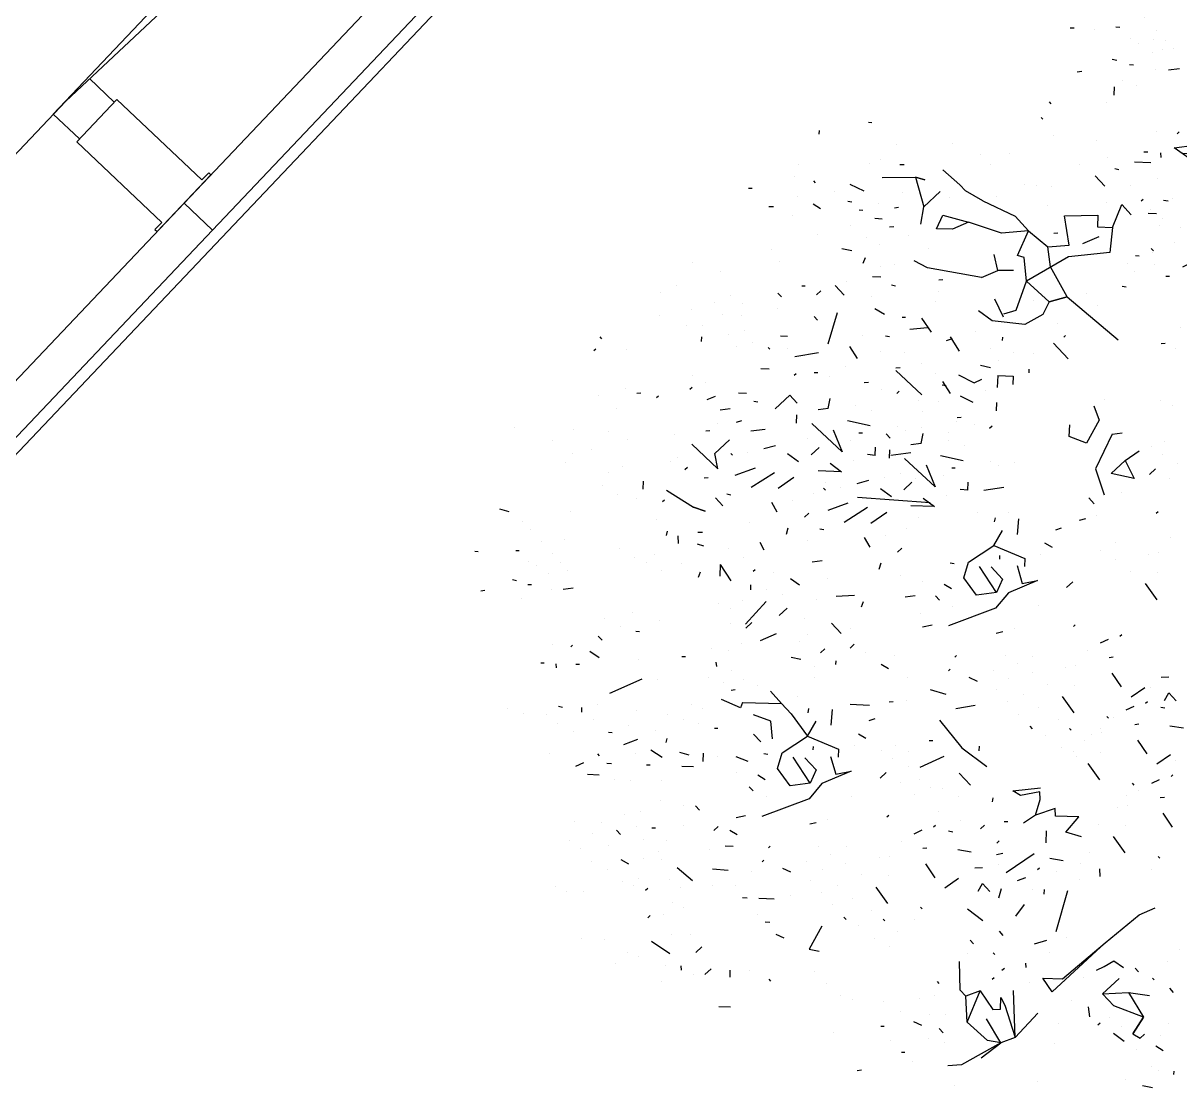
# Model space of a CAD drawing. Header units: inches. Extents: x -3368894 to 5148796, y 84 to 10864301.
# Drawn here: x 503399.835 to 503402.798, y 4346098.312 to 4346101.043 of the extents above; entities that cross this region are included whole.
import ezdxf

# ---------------------------------------------------------------- set-up
doc = ezdxf.new("R2010")
doc.units = ezdxf.units.IN
doc.header["$MEASUREMENT"] = 0
for name, color, linetype, lineweight in [('cm_campiture', 252, 'Continuous', 9), ('cm_linea di terra', 4, 'Continuous', 25), ('cp_piattaforme volumi_linea', 4, 'Continuous', 25)]:
    doc.layers.add(name, color=color, linetype=linetype, lineweight=lineweight)
doc.layers.add('cp_alberi_linea', color=103, linetype='Continuous')

# ---------------------------------------------------------------- blocks, each defined once
blk = doc.blocks.new('tamarix')
at = {"layer": 'cp_alberi_linea', "color": 0, "linetype": 'ByBlock'}
for p, q in [((-2.4601, -1.3487), (-2.4601, -1.3487)), ((-2.1081, -1.3898), (-2.107, -1.3829)), ((-2.1423, -1.3938), (-2.1492, -1.3926)), ((-1.9012, -1.4406), (-1.9012, -1.4406)), ((-2.8028, -1.4838), (-2.8086, -1.4756)), ((-2.6592, -1.4834), (-2.6694, -1.4578)), ((-2.423, -1.4577), (-2.423, -1.4577)), ((-2.2425, -1.4802), (-2.2425, -1.4802)), ((-2.0893, -1.4647), (-2.0893, -1.4647)), ((-1.9555, -1.4795), (-1.9555, -1.4795)), ((-1.8573, -1.4645), (-1.8573, -1.4645)), ((-1.7778, -1.4609), (-1.7778, -1.4609)), ((-1.5082, -1.4645), (-1.514, -1.4564)), ((-2.3628, -1.4843), (-2.3628, -1.4843)), ((-2.6576, -1.5315), (-2.6576, -1.5315)), ((-2.4508, -1.5249), (-2.4508, -1.5249)), ((-2.417, -1.5232), (-2.417, -1.5232)), ((-2.1792, -1.5312), (-2.1792, -1.5312)), ((-1.8863, -1.5387), (-1.8863, -1.5387)), ((-1.7497, -1.5372), (-1.7497, -1.5372)), ((-1.5119, -1.5452), (-1.5196, -1.5344)), ((-1.4079, -1.5384), (-1.4079, -1.5384)), ((-1.3726, -1.5274), (-1.3726, -1.5274)), ((-1.2687, -1.5206), (-1.2605, -1.5148)), ((-2.8786, -1.567), (-2.8868, -1.5584)), ((-2.7292, -1.5748), (-2.7351, -1.5666)), ((-2.6625, -1.5618), (-2.6625, -1.5618)), ((-2.3754, -1.5612), (-2.3754, -1.5612)), ((-2.3044, -1.5656), (-2.3044, -1.5656)), ((-2.2389, -1.5453), (-2.2389, -1.5453)), ((-2.162, -1.5723), (-2.1702, -1.5638)), ((-1.9297, -1.5555), (-1.9297, -1.5555)), ((-1.9021, -1.5911), (-1.9021, -1.5911)), ((-1.8284, -1.5793), (-1.8284, -1.5793)), ((-1.4458, -1.58), (-1.4458, -1.58)), ((-1.3841, -1.5973), (-1.383, -1.5903)), ((-2.8013, -1.6203), (-2.8067, -1.6099)), ((-2.7357, -1.6143), (-2.7357, -1.6143)), ((-2.6702, -1.6084), (-2.6702, -1.6084)), ((-2.5526, -1.6205), (-2.5526, -1.6205)), ((-2.2899, -1.623), (-2.2899, -1.623)), ((-2.1383, -1.6169), (-2.1452, -1.6157)), ((-1.94, -1.6184), (-1.9292, -1.6106)), ((-1.8442, -1.6174), (-1.8442, -1.6174)), ((-1.7845, -1.6033), (-1.7845, -1.6033)), ((-1.6118, -1.6149), (-1.6118, -1.6149)), ((-1.4974, -1.6026), (-1.4974, -1.6026)), ((-1.434, -1.6537), (-1.4372, -1.6292)), ((-1.1509, -1.6189), (-1.1567, -1.6107)), ((-2.7841, -1.6614), (-2.79, -1.6533)), ((-2.7326, -1.6388), (-2.7326, -1.6388)), ((-2.6778, -1.655), (-2.6778, -1.655)), ((-2.6231, -1.6568), (-2.6231, -1.6568)), ((-2.4373, -1.6466), (-2.4373, -1.6466)), ((-2.3978, -1.6388), (-2.3978, -1.6388)), ((-2.0326, -1.6581), (-2.0326, -1.6581)), ((-1.784, -1.644), (-1.784, -1.644)), ((-1.6253, -1.6533), (-1.6253, -1.6533)), ((-1.3719, -1.6543), (-1.3719, -1.6543)), ((-2.8322, -1.6631), (-2.8322, -1.6631)), ((-2.7298, -1.6799), (-2.7298, -1.6799)), ((-2.6832, -1.6876), (-2.6832, -1.6876)), ((-2.3605, -1.6593), (-2.3605, -1.6593)), ((-2.0598, -1.6776), (-2.0691, -1.6761)), ((-1.8763, -1.6671), (-1.8763, -1.6671)), ((-1.8111, -1.6635), (-1.8111, -1.6635)), ((-1.3183, -1.7205), (-1.3281, -1.6783)), ((-1.2477, -1.6843), (-1.2477, -1.6843)), ((-2.7592, -1.7133), (-2.7592, -1.7133)), ((-2.6882, -1.7178), (-2.6882, -1.7178)), ((-2.431, -1.6955), (-2.431, -1.6955)), ((-2.0252, -1.7), (-2.0252, -1.7)), ((-1.8898, -1.7055), (-1.8898, -1.7055)), ((-1.8405, -1.6969), (-1.8405, -1.6969)), ((-1.7008, -1.7198), (-1.6985, -1.7059)), ((-1.4976, -1.6911), (-1.4976, -1.6911)), ((-1.3648, -1.7129), (-1.3703, -1.7024)), ((-1.2198, -1.7032), (-1.2198, -1.7032)), ((-1.1569, -1.7136), (-1.1569, -1.7136)), ((-2.7191, -1.7606), (-2.7397, -1.7404)), ((-2.406, -1.7474), (-2.406, -1.7474)), ((-2.3746, -1.7454), (-2.3556, -1.7318)), ((-2.1958, -1.7198), (-2.1958, -1.7198)), ((-2.0398, -1.7454), (-2.0616, -1.7323)), ((-1.854, -1.7353), (-1.854, -1.7353)), ((-1.7337, -1.7312), (-1.7337, -1.7312)), ((-1.6348, -1.7546), (-1.6406, -1.7465)), ((-1.364, -1.7513), (-1.3698, -1.7431)), ((-1.2565, -1.7378), (-1.197, -1.8122)), ((-2.264, -1.7564), (-2.264, -1.7564)), ((-2.2419, -1.7672), (-2.2419, -1.7672)), ((-2.1883, -1.776), (-2.1978, -1.8773)), ((-1.4744, -1.7977), (-1.4869, -1.7717)), ((-1.4191, -1.7518), (-1.4191, -1.7518)), ((-1.3201, -1.7752), (-1.3201, -1.7752)), ((-1.1894, -1.7656), (-1.1971, -1.7548)), ((-2.5503, -1.7955), (-2.5503, -1.7955)), ((-2.3357, -1.7997), (-2.3266, -1.8896)), ((-2.2484, -1.8068), (-2.2577, -1.8053)), ((-2.1266, -1.7934), (-2.1348, -1.7848)), ((-2.0963, -1.7983), (-2.0963, -1.7983)), ((-2.0416, -1.8002), (-2.0622, -1.78)), ((-1.9788, -1.8105), (-1.9924, -1.7915)), ((-1.8845, -1.8188), (-1.8981, -1.7998)), ((-1.8384, -1.7857), (-1.8372, -1.7787)), ((-1.779, -1.8027), (-1.7906, -1.7864)), ((-1.618, -1.798), (-1.6343, -1.7953)), ((-1.4185, -1.8069), (-1.4185, -1.8069)), ((-1.3499, -1.811), (-1.3612, -1.7924)), ((-3.105, -1.8239), (-3.105, -1.8239)), ((-2.9382, -1.8274), (-2.944, -1.8193)), ((-2.8808, -1.8129), (-2.8808, -1.8129)), ((-2.4191, -1.8266), (-2.4191, -1.8266)), ((-2.3617, -1.8121), (-2.3687, -1.811)), ((-1.8061, -1.8221), (-1.8061, -1.8221)), ((-1.6897, -1.8412), (-1.6874, -1.8273)), ((-1.5872, -1.8581), (-1.5811, -1.8208)), ((-1.2951, -1.8272), (-1.3033, -1.8186)), ((-1.254, -1.81), (-1.254, -1.81)), ((-1.197, -1.8122), (-1.2492, -1.8825)), ((-1.197, -1.8122), (-1.1869, -1.8378)), ((-1.1869, -1.8378), (-1.197, -1.8122)), ((-1.0573, -1.8352), (-1.0573, -1.8352)), ((-2.9272, -1.8627), (-2.9187, -1.8545)), ((-2.8477, -1.859), (-2.8547, -1.8579)), ((-2.5416, -1.8447), (-2.5416, -1.8447)), ((-2.2351, -1.8712), (-2.2432, -1.8627)), ((-2.1978, -1.8773), (-2.1684, -1.8439)), ((-2.1684, -1.8439), (-2.1125, -1.8531)), ((-2.0493, -1.8467), (-2.0621, -1.8374)), ((-1.9783, -1.8512), (-1.9837, -1.8408)), ((-1.7617, -1.9012), (-1.8114, -1.8547)), ((-1.5531, -1.8398), (-1.5531, -1.8398)), ((-1.4821, -1.8443), (-1.4646, -1.84)), ((-1.4111, -1.8488), (-1.4111, -1.8488)), ((-1.3467, -1.8498), (-1.3548, -1.8413)), ((-1.1366, -1.925), (-1.1333, -1.8609)), ((-3.0882, -1.8673), (-3.0882, -1.8673)), ((-2.7324, -1.8851), (-2.7324, -1.8851)), ((-2.533, -1.8796), (-2.533, -1.8796)), ((-2.5004, -1.885), (-2.5004, -1.885)), ((-2.4372, -1.8786), (-2.4267, -1.8732)), ((-2.3266, -1.8896), (-2.3153, -1.9226)), ((-2.3153, -1.9226), (-2.3266, -1.8896)), ((-2.1419, -1.8865), (-2.1408, -1.8795)), ((-2.027, -1.915), (-2.0558, -1.8863)), ((-1.8478, -1.887), (-1.8548, -1.8859)), ((-1.7244, -1.9073), (-1.6376, -1.8737)), ((-1.4831, -1.9087), (-1.4967, -1.8897)), ((-1.4583, -1.8888), (-1.4583, -1.8888)), ((-1.2938, -1.9063), (-1.2492, -1.8825)), ((-1.2492, -1.8825), (-1.1863, -1.8929)), ((-3.0493, -1.9216), (-3.0493, -1.9216)), ((-2.8798, -1.9088), (-2.8856, -1.9006)), ((-2.83, -1.9408), (-2.8321, -1.9094)), ((-2.7855, -1.9171), (-2.7828, -1.9008)), ((-2.4344, -1.9198), (-2.4177, -1.9058)), ((-2.2725, -1.9535), (-2.2675, -1.9233)), ((-2.1085, -1.9159), (-2.1085, -1.9159)), ((-1.9068, -1.9108), (-1.9626, -1.9016)), ((-1.9091, -1.9248), (-1.9117, -1.9411)), ((-1.9068, -1.9108), (-1.9091, -1.9248)), ((-1.5428, -1.9228), (-1.5428, -1.9228)), ((-1.4295, -1.9175), (-1.4295, -1.9175)), ((-1.3404, -1.8986), (-1.3404, -1.8986)), ((-1.1843, -1.9243), (-1.1843, -1.9243)), ((-1.1404, -1.9482), (-1.1366, -1.925)), ((-1.0327, -1.9181), (-1.0327, -1.9181)), ((-3.0054, -1.9455), (-3.0108, -1.935)), ((-2.7238, -1.9344), (-2.7238, -1.9344)), ((-2.669, -1.9362), (-2.669, -1.9362)), ((-2.5244, -1.9289), (-2.5244, -1.9289)), ((-2.3683, -1.9545), (-2.3761, -1.9437)), ((-2.2341, -1.9527), (-2.2396, -1.9422)), ((-2.1822, -1.9277), (-2.1301, -1.9602)), ((-2.0451, -1.967), (-2.0727, -1.9457)), ((-1.8078, -1.9342), (-1.8136, -1.9261)), ((-1.5598, -1.9822), (-1.5641, -1.9504)), ((-1.4768, -1.9575), (-1.4822, -1.9471)), ((-1.3805, -1.9973), (-1.3879, -1.9554)), ((-1.277, -1.9497), (-1.2347, -1.9399)), ((-1.2494, -1.9853), (-1.277, -1.9497)), ((-1.2347, -1.9399), (-1.2055, -2.0093)), ((-1.1329, -2.0045), (-1.1404, -1.9482)), ((-3.0488, -1.9623), (-3.0488, -1.9623)), ((-2.7011, -1.9859), (-2.707, -1.9778)), ((-2.4746, -1.961), (-2.4746, -1.961)), ((-2.3966, -1.981), (-2.4032, -1.9631)), ((-1.9578, -1.9742), (-1.9388, -1.9605)), ((-1.7964, -1.9672), (-1.7964, -1.9672)), ((-1.706, -1.9988), (-1.6925, -1.9604)), ((-1.6459, -1.968), (-1.6459, -1.968)), ((-1.3344, -1.9642), (-1.3344, -1.9642)), ((-1.0392, -1.9577), (-1.0392, -1.9577)), ((-0.9786, -1.982), (-0.9786, -1.982)), ((-0.7954, -1.9882), (-0.7943, -1.9812)), ((-0.5511, -1.9566), (-0.5511, -1.9566)), ((-3.1333, -1.9962), (-3.1333, -1.9962)), ((-3.0402, -2.0115), (-3.0402, -2.0115)), ((-2.9828, -1.9971), (-2.9719, -1.9893)), ((-2.6409, -2.0126), (-2.6409, -2.0126)), ((-2.1075, -2.0117), (-2.182, -1.9851)), ((-2.0415, -2.0465), (-2.0423, -2.0081)), ((-1.9423, -2.1274), (-1.9325, -2.0094)), ((-1.8696, -2.0197), (-1.8903, -1.9996)), ((-1.8696, -2.0197), (-1.8437, -2.0073)), ((-1.7444, -1.9853), (-1.7444, -1.9853)), ((-1.3076, -2.136), (-1.3805, -1.9973)), ((-1.2055, -2.0093), (-1.2494, -1.9853)), ((-1.1731, -2.1031), (-1.2055, -2.0093)), ((-1.1329, -2.0045), (-1.111, -2.1037)), ((-1.1329, -2.0045), (-1.1329, -2.0045)), ((-0.8447, -1.9968), (-0.8436, -1.9899)), ((-2.9796, -2.0358), (-2.9796, -2.0358)), ((-2.9385, -2.0187), (-2.9385, -2.0187)), ((-2.8041, -2.0742), (-2.8919, -2.0263)), ((-2.7639, -2.033), (-2.7639, -2.033)), ((-2.4753, -2.0231), (-2.4601, -2.0184)), ((-2.3588, -2.0422), (-2.3588, -2.0422)), ((-2.2634, -2.0435), (-2.2634, -2.0435)), ((-1.9736, -2.0266), (-1.9736, -2.0266)), ((-1.6504, -2.039), (-1.6504, -2.039)), ((-1.6015, -2.0327), (-1.607, -2.0222)), ((-1.5301, -2.0349), (-1.536, -2.0267)), ((-1.38, -2.0524), (-1.3881, -2.0439)), ((-1.0984, -2.0269), (-1.0984, -2.0269)), ((-2.4352, -2.0703), (-2.4081, -2.0508)), ((-2.4262, -2.1029), (-2.4081, -2.0508)), ((-2.1915, -2.0864), (-2.1795, -2.0573)), ((-2.0849, -2.0633), (-2.1373, -2.0475)), ((-1.9731, -2.0673), (-2.0034, -2.0623)), ((-1.9087, -2.0683), (-1.9423, -2.1274)), ((-1.7407, -2.0648), (-1.7489, -2.0563)), ((-1.5149, -2.102), (-1.5495, -2.0652)), ((-1.5175, -2.1183), (-1.5029, -2.0728)), ((-1.4408, -2.0735), (-1.4408, -2.0735)), ((-1.4152, -2.0633), (-1.4152, -2.0633)), ((-1.0242, -2.0702), (-1.0242, -2.0702)), ((-0.8628, -2.0489), (-0.8628, -2.0489)), ((-3.0935, -2.0889), (-3.1157, -2.0781)), ((-2.9759, -2.101), (-2.9818, -2.0929)), ((-2.3525, -2.0911), (-2.3525, -2.0911)), ((-2.3004, -2.1235), (-2.2896, -2.1014)), ((-2.1391, -2.1022), (-2.1391, -2.1022)), ((-1.8352, -2.145), (-1.8637, -2.0853)), ((-1.8144, -2.0766), (-1.8144, -2.0766)), ((-1.6526, -2.1104), (-1.6607, -2.1019)), ((-1.6115, -2.0932), (-1.6115, -2.0932)), ((-1.1202, -2.1596), (-1.1731, -2.1031)), ((-1.0047, -2.0973), (-1.0047, -2.0973)), ((-0.6656, -2.1148), (-0.6466, -2.1011)), ((-3.0934, -2.1463), (-3.1128, -2.1192)), ((-3.0496, -2.1128), (-3.0485, -2.1058)), ((-2.932, -2.125), (-2.932, -2.125)), ((-2.8828, -2.1163), (-2.8828, -2.1163)), ((-2.7765, -2.1099), (-2.7765, -2.1099)), ((-2.6775, -2.1333), (-2.6834, -2.1252)), ((-2.4999, -2.1147), (-2.4999, -2.1147)), ((-1.9884, -2.1604), (-2.0274, -2.1062)), ((-1.9889, -2.1197), (-1.9884, -2.1604)), ((-1.9039, -2.1265), (-1.9039, -2.1265)), ((-1.8655, -2.14), (-1.8713, -2.1319)), ((-1.7976, -2.1201), (-1.7976, -2.1201)), ((-1.7333, -2.1067), (-1.7333, -2.1067)), ((-1.6661, -2.105), (-1.6756, -2.2063)), ((-1.2637, -2.16), (-1.2339, -2.1242)), ((-1.111, -2.1037), (-1.1202, -2.1596)), ((-0.6959, -2.1098), (-0.6959, -2.1098)), ((-0.4728, -2.1058), (-0.4728, -2.1058)), ((-3.0468, -2.1539), (-3.0546, -2.1431)), ((-2.9467, -2.1704), (-2.9836, -2.1476)), ((-2.4889, -2.15), (-2.4889, -2.15)), ((-2.4121, -2.1626), (-2.4012, -2.1548)), ((-2.3602, -2.1376), (-2.3671, -2.1365)), ((-2.2251, -2.1455), (-2.2073, -2.1388)), ((-2.139, -2.1596), (-2.1553, -2.157)), ((-2.087, -2.1347), (-2.087, -2.1347)), ((-2.0582, -2.1563), (-2.057, -2.1493)), ((-2.0405, -2.1423), (-2.0405, -2.1423)), ((-1.7068, -2.1493), (-1.7161, -2.1478)), ((-1.6044, -2.1518), (-1.6044, -2.1518)), ((-1.3076, -2.136), (-1.2637, -2.16)), ((-1.2361, -2.1956), (-1.2637, -2.16)), ((-1.195, -2.1784), (-1.1202, -2.1596)), ((-1.1202, -2.1596), (-1.1223, -2.231)), ((-1.0313, -2.1575), (-1.0313, -2.1575)), ((-0.9798, -2.1349), (-0.9798, -2.1349)), ((-0.8808, -2.1583), (-0.8808, -2.1583)), ((-0.7989, -2.155), (-0.7989, -2.155)), ((-0.6065, -2.1484), (-0.6065, -2.1484)), ((-0.4793, -2.1454), (-0.4793, -2.1454)), ((-3.2923, -2.1925), (-3.2923, -2.1925)), ((-3.2408, -2.1699), (-3.2408, -2.1699)), ((-3.0762, -2.1874), (-3.0762, -2.1874)), ((-2.9808, -2.1887), (-2.9808, -2.1887)), ((-2.613, -2.1774), (-2.613, -2.1774)), ((-2.5242, -2.1752), (-2.5242, -2.1752)), ((-2.4505, -2.1634), (-2.4505, -2.1634)), ((-2.3341, -2.1826), (-2.3341, -2.1826)), ((-2.0248, -2.1857), (-2.0248, -2.1857)), ((-1.9419, -2.1681), (-1.9419, -2.1681)), ((-1.8933, -2.2072), (-1.9046, -2.1886)), ((-1.5119, -2.2148), (-1.4949, -2.1698)), ((-1.4961, -2.1768), (-1.5112, -2.1671)), ((-1.3861, -2.2355), (-1.3878, -2.1874)), ((-1.1884, -2.1963), (-1.195, -2.1784)), ((-2.9442, -2.2569), (-2.9473, -2.2181)), ((-2.8954, -2.1932), (-2.8954, -2.1932)), ((-2.8384, -2.1954), (-2.8384, -2.1954)), ((-2.6847, -2.2206), (-2.6847, -2.2206)), ((-2.644, -2.2201), (-2.6354, -2.212)), ((-2.5889, -2.2196), (-2.5889, -2.2196)), ((-2.4841, -2.2225), (-2.5074, -2.2187)), ((-2.4116, -2.2177), (-2.4989, -2.2105)), ((-2.3845, -2.1982), (-2.3845, -2.1982)), ((-2.2037, -2.204), (-2.2037, -2.204)), ((-2.1504, -2.2224), (-2.1558, -2.212)), ((-2.0984, -2.1975), (-2.0464, -2.2299)), ((-1.9614, -2.2367), (-1.989, -2.2155)), ((-1.8933, -2.2072), (-1.8743, -2.1936)), ((-1.8253, -2.1945), (-1.828, -2.2108)), ((-1.7881, -2.2077), (-1.7881, -2.2077)), ((-1.6927, -2.209), (-1.6927, -2.209)), ((-1.605, -2.1995), (-1.605, -2.1995)), ((-1.4405, -2.217), (-1.4405, -2.217)), ((-1.3582, -2.2545), (-1.3331, -2.2036)), ((-1.2368, -2.2433), (-1.1884, -2.1963)), ((-1.0742, -2.2294), (-1.0824, -2.2208)), ((-1.0819, -2.2759), (-1.0238, -2.2137)), ((-1.0238, -2.2137), (-0.9643, -2.2881)), ((-0.8868, -2.253), (-0.8803, -2.2134)), ((-0.8174, -2.2094), (-0.8174, -2.2094)), ((-3.4202, -2.2432), (-3.4202, -2.2432)), ((-3.2918, -2.2333), (-3.2918, -2.2333)), ((-3.2367, -2.2327), (-3.2367, -2.2327)), ((-3.196, -2.2323), (-3.196, -2.2323)), ((-3.0513, -2.2249), (-3.0513, -2.2249)), ((-2.9826, -2.2434), (-2.9884, -2.2353)), ((-2.9031, -2.2397), (-2.8926, -2.2343)), ((-2.8216, -2.2388), (-2.8216, -2.2388)), ((-2.7724, -2.2301), (-2.7724, -2.2301)), ((-2.5508, -2.2354), (-2.5508, -2.2354)), ((-2.3677, -2.2416), (-2.3677, -2.2416)), ((-2.3164, -2.2644), (-2.3184, -2.233)), ((-1.9033, -2.4136), (-2.0185, -2.2416)), ((-1.8741, -2.2439), (-1.8551, -2.2303)), ((-1.8244, -2.2831), (-1.8656, -2.2428)), ((-1.785, -2.2321), (-1.785, -2.2321)), ((-1.7127, -2.2369), (-1.7127, -2.2369)), ((-1.6222, -2.2685), (-1.6088, -2.2301)), ((-1.6127, -2.2461), (-1.6181, -2.2356)), ((-1.3371, -2.3153), (-1.3861, -2.2355)), ((-1.35, -2.2486), (-1.3201, -2.2703)), ((-1.3201, -2.2703), (-1.2368, -2.2433)), ((-1.2368, -2.2433), (-1.2439, -2.3306)), ((-1.109, -2.2954), (-1.2368, -2.2433)), ((-1.1626, -2.2722), (-1.1223, -2.231)), ((-1.1223, -2.231), (-1.0819, -2.2759)), ((-0.8251, -2.256), (-0.8306, -2.2455)), ((-3.4112, -2.2758), (-3.4112, -2.2758)), ((-3.2995, -2.2798), (-3.2995, -2.2798)), ((-3.1381, -2.2729), (-3.1381, -2.2729)), ((-2.8044, -2.2799), (-2.8044, -2.2799)), ((-2.7634, -2.2627), (-2.7634, -2.2627)), ((-2.6679, -2.264), (-2.6679, -2.264)), ((-2.6268, -2.2612), (-2.6268, -2.2612)), ((-2.5092, -2.2734), (-2.4653, -2.2973)), ((-2.3901, -2.2762), (-2.4204, -2.2712)), ((-2.2221, -2.2727), (-2.2427, -2.2526)), ((-2.0238, -2.2815), (-2.0983, -2.2549)), ((-1.9577, -2.3163), (-1.9586, -2.2778)), ((-1.9269, -2.2662), (-1.9269, -2.2662)), ((-1.8586, -2.3971), (-1.8488, -2.2792)), ((-1.7859, -2.2895), (-1.8065, -2.2694)), ((-1.7859, -2.2895), (-1.76, -2.277)), ((-1.7492, -2.2619), (-1.7492, -2.2619)), ((-1.6607, -2.2551), (-1.6607, -2.2551)), ((-1.5661, -2.2538), (-1.5575, -2.303)), ((-1.4508, -2.2799), (-1.4508, -2.2799)), ((-1.2012, -2.3616), (-1.1626, -2.2722)), ((-0.7536, -2.3155), (-0.7808, -2.2776)), ((-3.2366, -2.2902), (-3.2366, -2.2902)), ((-3.19, -2.2978), (-3.1874, -2.2815)), ((-3.1047, -2.3023), (-3.1047, -2.3023)), ((-2.9984, -2.2958), (-2.9984, -2.2958)), ((-2.8913, -2.3134), (-2.9014, -2.2878)), ((-2.6957, -2.3456), (-2.7101, -2.2882)), ((-2.6647, -2.3028), (-2.6729, -2.2943)), ((-2.6263, -2.302), (-2.6263, -2.302)), ((-1.8899, -2.2963), (-1.8899, -2.2963)), ((-1.611, -2.2942), (-1.6032, -2.3338)), ((-1.5575, -2.303), (-1.5353, -2.3138)), ((-1.4946, -2.3133), (-1.5071, -2.2874)), ((-1.4124, -2.2934), (-1.4043, -2.2875)), ((-1.2688, -2.293), (-1.2688, -2.293)), ((-1.0273, -2.3806), (-1.109, -2.2954)), ((-1.0115, -2.3282), (-1.0554, -2.3042)), ((-0.9643, -2.2881), (-0.9914, -2.3075)), ((-0.9914, -2.3075), (-0.9661, -2.3428)), ((-0.8409, -2.3084), (-0.8409, -2.3084)), ((-3.384, -2.3138), (-3.384, -2.3138)), ((-3.2908, -2.3291), (-3.2908, -2.3291)), ((-3.1458, -2.3194), (-3.1458, -2.3194)), ((-3.0445, -2.3289), (-3.0445, -2.3289)), ((-2.9106, -2.3437), (-2.9301, -2.3166)), ((-2.7818, -2.3314), (-2.7877, -2.3233)), ((-2.383, -2.3348), (-2.383, -2.3348)), ((-2.3198, -2.3284), (-2.3198, -2.3284)), ((-2.2531, -2.3155), (-2.2531, -2.3155)), ((-2.1078, -2.3562), (-2.0958, -2.327)), ((-2.0011, -2.333), (-2.0535, -2.3172)), ((-1.8894, -2.337), (-1.9197, -2.3321)), ((-1.874, -2.3371), (-1.874, -2.3371)), ((-1.825, -2.3381), (-1.8586, -2.3971)), ((-1.713, -2.3325), (-1.713, -2.3325)), ((-1.6746, -2.3316), (-1.6746, -2.3316)), ((-1.657, -2.3346), (-1.6652, -2.3261)), ((-1.4643, -2.3183), (-1.4643, -2.3183)), ((-1.42, -2.3399), (-1.42, -2.3399)), ((-1.2835, -2.3385), (-1.3371, -2.3153)), ((-1.2439, -2.3306), (-1.2835, -2.3385)), ((-1.2439, -2.3306), (-1.2012, -2.3616)), ((-1.2012, -2.3616), (-1.2439, -2.3306)), ((-0.9661, -2.3428), (-0.8983, -2.3228)), ((-0.8983, -2.3228), (-0.9048, -2.3624)), ((-3.2422, -2.3682), (-3.2454, -2.3437)), ((-3.1616, -2.3575), (-3.1616, -2.3575)), ((-3.115, -2.3651), (-3.1208, -2.357)), ((-2.8815, -2.3557), (-2.8625, -2.3421)), ((-2.6805, -2.3409), (-2.6957, -2.3456)), ((-2.6805, -2.3409), (-2.614, -2.4307)), ((-2.6165, -2.3442), (-2.6165, -2.3442)), ((-2.445, -2.3628), (-2.445, -2.3628)), ((-2.4124, -2.3682), (-2.4124, -2.3682)), ((-2.2439, -2.4054), (-2.2782, -2.3663)), ((-1.7515, -2.4147), (-1.7799, -2.355)), ((-1.7307, -2.3464), (-1.7307, -2.3464)), ((-1.5543, -2.3418), (-1.5543, -2.3418)), ((-1.4996, -2.3436), (-1.5267, -2.3631)), ((-1.4996, -2.3436), (-1.4743, -2.3789)), ((-1.2012, -2.3616), (-1.2085, -2.5517)), ((-0.9661, -2.3428), (-1.0273, -2.3806)), ((-0.8497, -2.3619), (-0.8567, -2.3608)), ((-0.7775, -2.3594), (-0.7775, -2.3594)), ((-0.6757, -2.424), (-0.679, -2.3421)), ((-0.679, -2.3421), (-0.6378, -2.3824)), ((-3.4924, -2.3916), (-3.4924, -2.3916)), ((-3.2926, -2.3838), (-3.2926, -2.3838)), ((-3.2053, -2.391), (-3.2053, -2.391)), ((-3.0137, -2.389), (-3.0137, -2.389)), ((-2.8446, -2.3785), (-2.8446, -2.3785)), ((-2.6726, -2.4379), (-2.6882, -2.3875)), ((-2.614, -2.4307), (-2.6063, -2.3842)), ((-2.4818, -2.3975), (-2.4942, -2.3715)), ((-2.0554, -2.372), (-2.0554, -2.372)), ((-1.9047, -2.4302), (-1.9436, -2.376)), ((-1.9052, -2.3895), (-1.9047, -2.4302)), ((-1.8202, -2.3963), (-1.8202, -2.3963)), ((-1.7139, -2.3898), (-1.7139, -2.3898)), ((-1.6495, -2.3765), (-1.6495, -2.3765)), ((-1.5809, -2.402), (-1.5619, -2.3884)), ((-1.4743, -2.3789), (-1.4933, -2.3925)), ((-1.387, -2.386), (-1.387, -2.386)), ((-1.2772, -2.3873), (-1.2772, -2.3873)), ((-1.1596, -2.3995), (-1.1596, -2.3995)), ((-0.8589, -2.4178), (-0.8725, -2.3988)), ((-3.2813, -2.4167), (-3.2813, -2.4167)), ((-3.2569, -2.4136), (-3.2569, -2.4136)), ((-3.1611, -2.4126), (-3.1611, -2.4126)), ((-3.1227, -2.4117), (-3.1227, -2.4117)), ((-3.0598, -2.4221), (-3.0598, -2.4221)), ((-2.9969, -2.4324), (-2.9942, -2.4161)), ((-2.8025, -2.4572), (-2.8134, -2.4219)), ((-2.7369, -2.4512), (-2.732, -2.4209)), ((-2.4157, -2.4322), (-2.432, -2.4295)), ((-2.3529, -2.4426), (-2.3464, -2.403)), ((-2.1414, -2.4152), (-2.1236, -2.4086)), ((-2.0552, -2.4294), (-2.0715, -2.4267)), ((-2.0033, -2.4044), (-2.0033, -2.4044)), ((-1.9567, -2.4121), (-1.9567, -2.4121)), ((-1.7818, -2.4097), (-1.7876, -2.4016)), ((-1.6231, -2.4191), (-1.6324, -2.4175)), ((-1.4385, -2.4087), (-1.4304, -2.4028)), ((-1.339, -2.4728), (-1.3291, -2.4123)), ((-1.2907, -2.4258), (-1.2976, -2.4246)), ((-0.796, -2.4281), (-0.796, -2.4281)), ((-3.4535, -2.4458), (-3.4535, -2.4458)), ((-3.2634, -2.4532), (-3.2727, -2.4516)), ((-3.1742, -2.4343), (-3.1742, -2.4343)), ((-2.8491, -2.4495), (-2.8491, -2.4495)), ((-2.7093, -2.4725), (-2.6726, -2.4379)), ((-2.614, -2.4307), (-2.6205, -2.4703)), ((-2.5701, -2.4547), (-2.5701, -2.4547)), ((-2.4991, -2.4592), (-2.4991, -2.4592)), ((-2.472, -2.4397), (-2.472, -2.4397)), ((-2.3237, -2.4545), (-2.3237, -2.4545)), ((-2.257, -2.4416), (-2.2419, -2.4369)), ((-1.8581, -2.4378), (-1.8581, -2.4378)), ((-1.8095, -2.4769), (-1.8208, -2.4583)), ((-1.1672, -2.4461), (-1.1672, -2.4461)), ((-1.0225, -2.4387), (-1.0225, -2.4387)), ((-0.9841, -2.4522), (-0.9899, -2.4441)), ((-0.8801, -2.4454), (-0.8801, -2.4454)), ((-3.2067, -2.4864), (-3.2067, -2.4864)), ((-3.1678, -2.5406), (-3.1656, -2.4836)), ((-2.7527, -2.4892), (-2.7582, -2.4788)), ((-2.6205, -2.4703), (-2.6424, -2.5456)), ((-2.4315, -2.4846), (-2.4234, -2.4788)), ((-2.3535, -2.4903), (-2.3698, -2.4876)), ((-2.1199, -2.4738), (-2.1199, -2.4738)), ((-1.8095, -2.4769), (-1.7906, -2.4633)), ((-1.7044, -2.4775), (-1.7044, -2.4775)), ((-1.0768, -2.4777), (-1.0822, -2.4672)), ((-1.0275, -2.469), (-1.0275, -2.469)), ((-0.9472, -2.475), (-0.9457, -2.4657)), ((-3.4883, -2.5119), (-3.4883, -2.5119)), ((-3.3199, -2.5061), (-3.3292, -2.5045)), ((-3.0014, -2.5034), (-3.0177, -2.5007)), ((-2.8605, -2.5194), (-2.8579, -2.5031)), ((-2.814, -2.527), (-2.8171, -2.5026)), ((-2.7674, -2.5347), (-2.724, -2.5179)), ((-2.724, -2.5179), (-2.6424, -2.5456)), ((-2.5882, -2.5067), (-2.5778, -2.5013)), ((-1.7407, -2.5528), (-1.7819, -2.5126)), ((-1.7012, -2.5019), (-1.7012, -2.5019)), ((-0.9755, -2.5015), (-0.9755, -2.5015)), ((-0.8905, -2.5083), (-0.8905, -2.5083)), ((-3.4417, -2.5195), (-3.4417, -2.5195)), ((-3.2935, -2.5343), (-3.2935, -2.5343)), ((-3.2527, -2.5338), (-3.2527, -2.5338)), ((-3.2035, -2.5252), (-3.2035, -2.5252)), ((-3.0693, -2.5233), (-3.0693, -2.5233)), ((-2.9869, -2.5608), (-2.9901, -2.5363)), ((-2.9295, -2.5463), (-2.9505, -2.5285)), ((-2.7843, -2.5941), (-2.7674, -2.5347)), ((-2.6424, -2.5456), (-2.5936, -2.5393)), ((-2.6424, -2.5456), (-2.617, -2.6383)), ((-2.3531, -2.531), (-2.3531, -2.531)), ((-2.1384, -2.5425), (-2.159, -2.5223)), ((-2.0948, -2.5351), (-2.0948, -2.5351)), ((-1.8432, -2.536), (-1.8432, -2.536)), ((-1.6655, -2.5317), (-1.6655, -2.5317)), ((-0.9773, -2.5562), (-0.9831, -2.5481)), ((-3.4327, -2.5521), (-3.4327, -2.5521)), ((-3.3716, -2.6171), (-3.3757, -2.5543)), ((-3.2437, -2.5664), (-3.2437, -2.5664)), ((-3.0823, -2.6025), (-3.1072, -2.5649)), ((-3.0199, -2.5721), (-3.0335, -2.5531)), ((-2.8504, -2.5593), (-2.8504, -2.5593)), ((-2.7431, -2.6343), (-2.715, -2.5505)), ((-2.6955, -2.5776), (-2.7032, -2.6241)), ((-2.6629, -2.5829), (-2.6548, -2.5771)), ((-2.5764, -2.5804), (-2.5388, -2.5555)), ((-1.9985, -2.5748), (-2.0039, -2.5643)), ((-3.3259, -2.5864), (-3.3259, -2.5864)), ((-3.1428, -2.5926), (-3.1428, -2.5926)), ((-2.7807, -2.6592), (-2.9023, -2.5842)), ((-2.7431, -2.6343), (-2.7843, -2.5941)), ((-2.4653, -2.6321), (-2.4961, -2.5864)), ((-2.3494, -2.6105), (-2.3525, -2.5861)), ((-2.3071, -2.6007), (-2.3071, -2.6007)), ((-2.1693, -2.5852), (-2.1693, -2.5852)), ((-2.1062, -2.6049), (-2.1036, -2.5886)), ((-2.0597, -2.6126), (-2.0628, -2.5881)), ((-2.0131, -2.6202), (-1.9697, -2.6034)), ((-1.9697, -2.6034), (-1.8881, -2.6312)), ((-1.8339, -2.5923), (-1.8235, -2.5868)), ((-1.7902, -2.6068), (-1.7902, -2.6068)), ((-1.5116, -2.6108), (-1.4844, -2.5913)), ((-3.4046, -2.6285), (-3.4046, -2.6285)), ((-3.2925, -2.6301), (-3.2925, -2.6301)), ((-2.7032, -2.6241), (-2.7431, -2.6343)), ((-2.6473, -2.6333), (-2.6782, -2.6761)), ((-2.1752, -2.6318), (-2.1962, -2.614)), ((-2.03, -2.6796), (-2.0131, -2.6202)), ((-1.9888, -2.7199), (-1.9607, -2.636)), ((-1.8881, -2.6312), (-1.8393, -2.6249)), ((-1.8881, -2.6312), (-1.8627, -2.7239)), ((-1.4959, -2.6612), (-1.5116, -2.6108)), ((-1.3994, -2.6125), (-1.4222, -2.6494)), ((-1.3677, -2.6253), (-1.3677, -2.6253)), ((-3.448, -2.6452), (-3.448, -2.6452)), ((-3.3878, -2.6719), (-3.3793, -2.6637)), ((-3.1039, -2.6468), (-3.1039, -2.6468)), ((-3.0433, -2.6567), (-3.0433, -2.6567)), ((-2.9968, -2.6644), (-3.0038, -2.6632)), ((-2.9545, -2.6546), (-2.9615, -2.6534)), ((-2.7236, -2.6614), (-2.7807, -2.6592)), ((-2.6448, -2.7055), (-2.7236, -2.6614)), ((-2.617, -2.6383), (-2.636, -2.6519)), ((-2.5451, -2.6812), (-2.5483, -2.6568)), ((-2.4854, -2.6671), (-2.5006, -2.6574)), ((-2.0961, -2.6449), (-2.0961, -2.6449)), ((-1.9412, -2.6631), (-1.9489, -2.7097)), ((-1.9086, -2.6685), (-1.9005, -2.6626)), ((-1.8221, -2.666), (-1.7845, -2.641)), ((-1.4222, -2.6494), (-1.4959, -2.6612)), ((-1.1348, -2.6636), (-1.143, -2.6551)), ((-3.3001, -2.6767), (-3.3234, -2.6729)), ((-3.1115, -2.6934), (-3.1193, -2.6825)), ((-2.6782, -2.6761), (-2.6448, -2.7055)), ((-2.5812, -2.6681), (-2.5812, -2.6681)), ((-2.4156, -2.6786), (-2.4237, -2.6701)), ((-2.3349, -2.6679), (-2.3349, -2.6679)), ((-2.0264, -2.7448), (-2.148, -2.6698)), ((-1.9888, -2.7199), (-2.03, -2.6796)), ((-3.3765, -2.7048), (-3.3765, -2.7048)), ((-3.0668, -2.7557), (-3.0921, -2.7205)), ((-2.9768, -2.7466), (-2.9823, -2.7218)), ((-2.8213, -2.7171), (-2.8361, -2.7051)), ((-2.3891, -2.7068), (-2.3891, -2.7068)), ((-1.9489, -2.7097), (-1.9888, -2.7199)), ((-1.893, -2.7189), (-1.9239, -2.7616)), ((-1.8627, -2.7239), (-1.8817, -2.7375)), ((-1.431, -2.7029), (-1.5377, -2.7261)), ((-1.431, -2.7029), (-1.4104, -2.7231)), ((-3.3337, -2.7358), (-3.357, -2.7319)), ((-3.1297, -2.7454), (-3.1297, -2.7454)), ((-2.7933, -2.7361), (-2.7933, -2.7361)), ((-2.7002, -2.7514), (-2.7002, -2.7514)), ((-2.545, -2.7386), (-2.545, -2.7386)), ((-2.3063, -2.785), (-2.3231, -2.7416)), ((-2.2425, -2.7499), (-2.2495, -2.7488)), ((-2.2002, -2.7401), (-2.2072, -2.739)), ((-1.9694, -2.747), (-2.0264, -2.7448)), ((-1.8905, -2.791), (-1.9694, -2.747)), ((-1.827, -2.7536), (-1.827, -2.7536)), ((-1.7908, -2.7668), (-1.794, -2.7423)), ((-1.7311, -2.7527), (-1.7463, -2.743)), ((-1.5377, -2.7261), (-1.5818, -2.7906)), ((-3.3193, -2.7931), (-3.303, -2.7815)), ((-3.1268, -2.7865), (-3.1346, -2.7757)), ((-2.9244, -2.7624), (-2.9244, -2.7624)), ((-2.8697, -2.7642), (-2.8697, -2.7642)), ((-2.5864, -2.7868), (-2.6097, -2.783)), ((-2.5441, -2.777), (-2.5441, -2.777)), ((-2.51, -2.7587), (-2.51, -2.7587)), ((-1.9239, -2.7616), (-1.8905, -2.791)), ((-1.6682, -2.7914), (-1.6829, -2.7794)), ((-1.619, -2.7844), (-1.6152, -2.7612)), ((-1.4924, -2.8292), (-1.5209, -2.7695)), ((-1.5209, -2.7695), (-1.4673, -2.7783)), ((-1.4673, -2.7783), (-1.4924, -2.8292)), ((-1.4673, -2.7783), (-1.4219, -2.7929)), ((-3.031, -2.7855), (-3.031, -2.7855)), ((-2.9623, -2.804), (-2.9623, -2.804)), ((-2.9157, -2.8116), (-2.9157, -2.8116)), ((-2.8669, -2.8053), (-2.8669, -2.8053)), ((-2.5002, -2.801), (-2.5002, -2.801)), ((-2.3757, -2.8143), (-2.3991, -2.9133)), ((-2.2225, -2.8321), (-2.228, -2.8073)), ((-2.067, -2.8027), (-2.0818, -2.7907)), ((-1.6402, -2.8104), (-1.6402, -2.8104)), ((-1.3919, -2.8129), (-1.3919, -2.8129)), ((-3.3855, -2.8468), (-3.4049, -2.8197)), ((-3.2695, -2.8252), (-3.2695, -2.8252)), ((-3.1368, -2.847), (-3.1423, -2.8222)), ((-2.8226, -2.8269), (-2.8226, -2.8269)), ((-2.5847, -2.8349), (-2.5847, -2.8349)), ((-2.5355, -2.8263), (-2.5355, -2.8263)), ((-2.4342, -2.8357), (-2.4401, -2.8276)), ((-2.3209, -2.8304), (-2.2793, -2.8684)), ((-2.039, -2.8216), (-2.039, -2.8216)), ((-1.9459, -2.8369), (-1.9459, -2.8369)), ((-1.547, -2.8257), (-1.547, -2.8257)), ((-1.3569, -2.833), (-1.3569, -2.833)), ((-2.97, -2.8505), (-2.97, -2.8505)), ((-2.8605, -2.8542), (-2.8605, -2.8542)), ((-2.6786, -2.8673), (-2.6855, -2.8662)), ((-2.5432, -2.8729), (-2.5432, -2.8729)), ((-2.45, -2.8882), (-2.516, -2.8534)), ((-2.1701, -2.8479), (-2.1701, -2.8479)), ((-2.1154, -2.8497), (-2.1154, -2.8497)), ((-1.8321, -2.8724), (-1.8554, -2.8685)), ((-1.4333, -2.8611), (-1.4566, -2.8573)), ((-1.391, -2.8513), (-1.391, -2.8513)), ((-3.2566, -2.8919), (-3.2554, -2.885)), ((-2.9776, -2.8971), (-2.9776, -2.8971)), ((-2.9261, -2.8745), (-2.9261, -2.8745)), ((-2.5866, -2.8896), (-2.5866, -2.8896)), ((-2.208, -2.8895), (-2.208, -2.8895)), ((-2.1614, -2.8972), (-2.1614, -2.8972)), ((-2.1126, -2.8909), (-2.1126, -2.8909)), ((-1.7137, -2.8796), (-1.7137, -2.8796)), ((-1.6695, -2.9012), (-1.6695, -2.9012)), ((-1.3824, -2.9006), (-1.3824, -2.9006)), ((-3.0443, -2.9101), (-3.118, -2.9219)), ((-3.118, -2.9219), (-3.1055, -2.9478)), ((-2.9279, -2.9292), (-2.9279, -2.9292)), ((-2.86, -2.9093), (-2.86, -2.9093)), ((-2.7902, -2.9207), (-2.7902, -2.9207)), ((-2.5427, -2.9136), (-2.5427, -2.9136)), ((-2.3991, -2.9133), (-2.397, -3.0021)), ((-2.0683, -2.9125), (-2.0683, -2.9125)), ((-1.7074, -2.9285), (-1.7074, -2.9285)), ((-1.4316, -2.9092), (-1.4316, -2.9092)), ((-2.9868, -2.953), (-2.9853, -2.9437)), ((-2.7696, -2.9409), (-2.7696, -2.9409)), ((-2.7145, -2.9404), (-2.7145, -2.9404)), ((-2.6543, -2.967), (-2.6764, -2.9562)), ((-2.5232, -2.9407), (-2.5232, -2.9407)), ((-2.4603, -2.951), (-2.468, -2.9976)), ((-2.468, -2.9976), (-2.4603, -2.951)), ((-2.3754, -2.9578), (-2.3645, -2.95)), ((-2.2157, -2.9361), (-2.2157, -2.9361)), ((-2.1718, -2.9601), (-2.1718, -2.9601)), ((-2.1063, -2.9397), (-2.1063, -2.9397)), ((-1.9243, -2.9529), (-1.9313, -2.9517)), ((-1.5254, -2.9416), (-1.5324, -2.9405)), ((-3.1575, -2.9728), (-3.1575, -2.9728)), ((-2.878, -3.0187), (-2.8618, -2.964)), ((-2.8153, -2.9716), (-2.8153, -2.9716)), ((-2.6197, -2.9894), (-2.6267, -2.9883)), ((-2.5833, -2.9715), (-2.5833, -2.9715)), ((-2.5146, -2.99), (-2.5146, -2.99)), ((-2.2233, -2.9827), (-2.2233, -2.9827)), ((-1.7069, -2.9836), (-1.7069, -2.9836)), ((-3.1651, -3.0194), (-3.1651, -3.0194)), ((-2.9789, -2.9926), (-2.9789, -2.9926)), ((-2.9219, -2.9948), (-2.9219, -2.9948)), ((-2.6852, -3.0097), (-2.6934, -3.0012)), ((-2.1736, -3.0148), (-2.1736, -3.0148)), ((-2.1057, -2.9948), (-2.1057, -2.9948)), ((-2.0359, -3.0063), (-2.0359, -3.0063)), ((-1.637, -2.995), (-1.637, -2.995)), ((-1.6164, -3.0152), (-1.6164, -3.0152)), ((-1.5614, -3.0147), (-1.5614, -3.0147)), ((-2.9788, -3.05), (-2.9788, -3.05)), ((-2.9226, -3.0425), (-2.9214, -3.0355)), ((-2.7374, -3.0801), (-2.7228, -3.0347)), ((-2.6041, -3.0398), (-2.6095, -3.0294)), ((-2.5629, -3.037), (-2.5629, -3.037)), ((-2.2325, -3.0386), (-2.231, -3.0292)), ((-2.1237, -3.1043), (-2.1076, -3.0495)), ((-2.0153, -3.0264), (-2.0153, -3.0264)), ((-1.9602, -3.0259), (-1.9602, -3.0259)), ((-1.9, -3.0525), (-1.9221, -3.0417)), ((-1.7249, -3.093), (-1.7087, -3.0383)), ((-1.6621, -3.0459), (-1.6621, -3.0459)), ((-3.1669, -3.0741), (-3.1669, -3.0741)), ((-2.4666, -3.0767), (-2.4562, -3.0713)), ((-2.2247, -3.0781), (-2.2247, -3.0781)), ((-2.1676, -3.0803), (-2.1676, -3.0803)), ((-2.061, -3.0572), (-2.061, -3.0572)), ((-1.8654, -3.075), (-1.8724, -3.0738)), ((-3.1556, -3.107), (-3.1556, -3.107)), ((-2.9725, -3.0989), (-2.9725, -3.0989)), ((-2.9232, -3.0902), (-2.9232, -3.0902)), ((-2.8685, -3.1064), (-2.8685, -3.1064)), ((-2.8301, -3.1055), (-2.829, -3.0985)), ((-2.6167, -3.1167), (-2.635, -3.0826)), ((-2.5325, -3.0994), (-2.5488, -3.0967)), ((-2.4033, -3.1278), (-2.4064, -3.1034)), ((-2.4064, -3.1034), (-2.3512, -3.1603)), ((-1.9309, -3.0953), (-1.9391, -3.0868)), ((-3.2634, -3.1228), (-3.2634, -3.1228)), ((-2.6985, -3.1343), (-2.7439, -3.1197)), ((-2.4851, -3.1455), (-2.4909, -3.1373)), ((-2.3617, -3.1657), (-2.4033, -3.1278)), ((-2.2245, -3.1355), (-2.2245, -3.1355)), ((-2.1683, -3.128), (-2.1671, -3.121)), ((-1.9831, -3.1656), (-1.9685, -3.1202)), ((-2.6325, -3.1691), (-2.6465, -3.1524)), ((-2.5425, -3.1599), (-2.5518, -3.1584)), ((-2.3783, -3.1797), (-2.3617, -3.1657)), ((-2.2113, -3.1695), (-2.2113, -3.1695)), ((-3.1054, -3.1798), (-3.1054, -3.1798)), ((-2.6925, -3.1999), (-2.6681, -3.1967)), ((-2.6681, -3.1967), (-2.6731, -3.227)), ((-2.5967, -3.1989), (-2.5967, -3.1989)), ((-2.5642, -3.1899), (-2.5789, -3.1779)), ((-2.4218, -3.1965), (-2.4602, -3.183)), ((-2.4218, -3.1965), (-2.3783, -3.1797)), ((-2.372, -3.2286), (-2.4218, -3.1965)), ((-2.2182, -3.1844), (-2.2182, -3.1844)), ((-2.169, -3.1758), (-2.169, -3.1758)), ((-2.1414, -3.1809), (-2.1414, -3.1809)), ((-2.1142, -3.1919), (-2.1142, -3.1919)), ((-2.0758, -3.1911), (-2.0747, -3.1841)), ((-3.1608, -3.2258), (-3.1666, -3.2176)), ((-2.7511, -3.207), (-2.7506, -3.2621)), ((-2.3887, -3.2426), (-2.372, -3.2286)), ((-2.2293, -3.2789), (-2.2131, -3.2242)), ((-2.1208, -3.2011), (-2.1208, -3.2011)), ((-2.0657, -3.2006), (-2.0657, -3.2006)), ((-2.0055, -3.2272), (-2.0277, -3.2164)), ((-1.9442, -3.2199), (-1.9896, -3.2052)), ((-3.2988, -3.2509), (-3.307, -3.2424)), ((-3.0979, -3.2361), (-3.0979, -3.2361)), ((-3.0365, -3.2557), (-3.0365, -3.2557)), ((-2.6711, -3.2584), (-2.6455, -3.2482)), ((-2.5112, -3.2607), (-2.6021, -3.2315)), ((-2.4647, -3.2684), (-2.4375, -3.2489)), ((-2.3498, -3.2968), (-2.3887, -3.2426)), ((-2.1665, -3.2318), (-2.1665, -3.2318)), ((-1.9709, -3.2496), (-1.9779, -3.2485)), ((-1.9345, -3.2317), (-1.9345, -3.2317)), ((-1.8782, -3.2546), (-1.8922, -3.238)), ((-3.1812, -3.263), (-3.1812, -3.263)), ((-3.0931, -3.3086), (-3.0986, -3.2838)), ((-3.0031, -3.2851), (-3.0031, -3.2851)), ((-2.9678, -3.2742), (-2.9667, -3.2672)), ((-2.9464, -3.3327), (-2.8829, -3.281)), ((-2.8503, -3.2863), (-2.8503, -3.2863)), ((-2.8184, -3.282), (-2.8162, -3.268)), ((-2.5795, -3.283), (-2.6012, -3.2699)), ((-2.0365, -3.2699), (-2.0446, -3.2614)), ((-1.9383, -3.2854), (-1.9138, -3.2822)), ((-1.9138, -3.2822), (-1.9188, -3.3125)), ((-3.1831, -3.3178), (-3.1889, -3.3096)), ((-3.0547, -3.3078), (-3.0547, -3.3078)), ((-2.7481, -3.3342), (-2.7454, -3.3179)), ((-2.534, -3.2977), (-2.541, -3.2965)), ((-2.4761, -3.3383), (-2.4944, -3.3042)), ((-2.39, -3.3381), (-2.4068, -3.2946)), ((-2.4068, -3.2946), (-2.3498, -3.2968)), ((-2.0887, -3.3403), (-2.074, -3.2949)), ((-1.9553, -3.3), (-1.9608, -3.2896)), ((-3.1089, -3.3467), (-3.1089, -3.3467)), ((-3.027, -3.3434), (-3.027, -3.3434)), ((-2.9502, -3.356), (-2.9464, -3.3327)), ((-2.8055, -3.3487), (-2.8043, -3.3417)), ((-2.6826, -3.3283), (-2.6418, -3.3278)), ((-2.5926, -3.3191), (-2.5926, -3.3191)), ((-2.584, -3.354), (-2.5731, -3.3462)), ((-2.5103, -3.3422), (-2.5103, -3.3422)), ((-1.9679, -3.3769), (-1.9862, -3.3428)), ((-3.1884, -3.3504), (-3.1884, -3.3504)), ((-3.072, -3.3695), (-3.0693, -3.3532)), ((-3.0059, -3.4043), (-2.9502, -3.356)), ((-2.9133, -3.3788), (-2.9502, -3.356)), ((-2.3313, -3.3545), (-2.3313, -3.3545)), ((-2.2615, -3.366), (-2.2615, -3.366)), ((-2.2197, -3.3666), (-2.2197, -3.3666)), ((-2.1813, -3.3657), (-2.1802, -3.3587)), ((-3.0921, -3.3901), (-3.0921, -3.3901)), ((-3.0116, -3.4822), (-3.0059, -3.4043)), ((-3.0059, -3.4043), (-2.9133, -3.3788)), ((-2.9133, -3.3788), (-2.9329, -3.4402)), ((-2.9133, -3.3788), (-2.9133, -3.3788)), ((-2.8597, -3.3876), (-2.8667, -3.3865)), ((-2.8201, -3.3941), (-2.8294, -3.3926)), ((-2.647, -3.4465), (-2.5342, -3.4005)), ((-2.4524, -3.3828), (-2.4524, -3.3828)), ((-2.4116, -3.3823), (-2.4116, -3.3823)), ((-2.2409, -3.3861), (-2.2409, -3.3861)), ((-2.1858, -3.3856), (-2.1858, -3.3856)), ((-2.1256, -3.4123), (-2.1477, -3.4014)), ((-2.0498, -3.3945), (-2.0952, -3.3799)), ((-2.7801, -3.4414), (-2.7715, -3.4332)), ((-2.6842, -3.4404), (-2.7142, -3.4187)), ((-2.4876, -3.4081), (-2.4876, -3.4081)), ((-2.4464, -3.4484), (-2.4297, -3.4344)), ((-2.3493, -3.464), (-2.3331, -3.4092)), ((-2.2866, -3.4169), (-2.2866, -3.4169)), ((-2.091, -3.4347), (-2.098, -3.4335)), ((-2.0546, -3.4167), (-2.0546, -3.4167)), ((-3.1117, -3.4658), (-3.1382, -3.4375)), ((-2.9933, -3.5163), (-3.1117, -3.4658)), ((-2.9933, -3.5163), (-2.9643, -3.4422)), ((-2.9564, -3.5392), (-2.8538, -3.4532)), ((-2.9026, -3.4595), (-2.9564, -3.5392)), ((-2.9329, -3.4402), (-2.9189, -3.4568)), ((-2.9189, -3.4568), (-2.8918, -3.4374)), ((-2.8918, -3.4374), (-2.9026, -3.4595)), ((-2.1565, -3.455), (-2.1647, -3.4465)), ((-3.1703, -3.4873), (-3.1703, -3.4873)), ((-2.9933, -3.5163), (-3.0116, -3.4822)), ((-2.8095, -3.4748), (-2.8095, -3.4748)), ((-2.7055, -3.468), (-2.7055, -3.468)), ((-2.6426, -3.4783), (-2.6426, -3.4783)), ((-2.2087, -3.5253), (-2.1941, -3.4799)), ((-3.062, -3.4979), (-2.9933, -3.5163)), ((-2.9564, -3.5392), (-2.9933, -3.5163)), ((-2.7895, -3.5427), (-2.7749, -3.4972)), ((-2.7749, -3.4972), (-2.7418, -3.5433)), ((-2.8621, -3.5475), (-2.9564, -3.5392)), ((-2.5869, -3.5759), (-2.7895, -3.5427)), ((-2.7418, -3.5433), (-2.5869, -3.5759)), ((-2.3398, -3.5516), (-2.3398, -3.5516)), ((-2.3014, -3.5508), (-2.3002, -3.5438)), ((-2.5869, -3.5759), (-2.4647, -3.6032)), ((-2.8487, -3.6118), (-2.8487, -3.6118)), ((-2.775, -3.6), (-2.775, -3.6)), ((-2.7014, -3.5882), (-2.7014, -3.5882)), ((-2.6633, -3.6041), (-2.6412, -3.6149)), ((-2.4647, -3.6032), (-2.4208, -3.6272)), ((-2.9007, -3.6368), (-2.9007, -3.6368)), ((-2.6412, -3.6149), (-2.612, -3.6268)), ((-2.612, -3.6268), (-2.6104, -3.6606)), ((-3.0178, -3.6654), (-3.0178, -3.6654)), ((-2.7795, -3.671), (-2.7594, -3.6504)), ((-2.7135, -3.7058), (-2.7059, -3.6592)), ((-2.7059, -3.6592), (-2.6576, -3.715)), ((-2.7059, -3.6592), (-2.643, -3.6696)), ((-2.5932, -3.7017), (-2.591, -3.6877)), ((-2.7756, -3.7052), (-2.7849, -3.7036)), ((-2.7465, -3.7171), (-2.7465, -3.7171)), ((-2.6869, -3.7915), (-2.7135, -3.7058)), ((-2.6576, -3.715), (-2.6869, -3.7915)), ((-2.6576, -3.715), (-2.628, -3.7677)), ((-2.7754, -3.7913), (-2.7762, -3.7529)), ((-2.746, -3.7579), (-2.746, -3.7579)), ((-2.5846, -3.7509), (-2.5835, -3.7439)), ((-2.5194, -3.7473), (-2.5194, -3.7473)), ((-2.4729, -3.7549), (-2.4729, -3.7549)), ((-2.6869, -3.7915), (-2.7428, -3.7967)), ((-2.7428, -3.7967), (-2.6869, -3.7915)), ((-2.7428, -3.7967), (-2.7396, -3.8211)), ((-2.7396, -3.8211), (-2.7233, -3.8238)), ((-2.5786, -3.8165), (-2.576, -3.8002)), ((-2.7726, -3.8324), (-2.7726, -3.8324)), ((-2.8583, -3.859), (-2.8583, -3.859)), ((-2.7278, -3.8948), (-2.731, -3.8703)), ((-2.6984, -3.8614), (-2.6984, -3.8614)), ((-2.6573, -3.8585), (-2.6573, -3.8585)), ((-2.8301, -3.9354), (-2.8426, -3.9094)), ((-2.7829, -3.8953), (-2.7829, -3.8953)), ((-2.7797, -3.9197), (-2.7797, -3.9197)), ((-2.7626, -3.9608), (-2.7545, -3.955))]:
    blk.add_line(p, q, dxfattribs=at)

msp = doc.modelspace()

# ---------------------------------------------------------------- linework, layer by layer
at = {"layer": 'cm_linea di terra'}
msp.add_lwpolyline([(503399.9125, 4346100.8094), (503399.944, 4346100.8427), (503399.944, 4346100.8427), (503420.6518, 4346122.6799)], dxfattribs=at)
at = {"layer": 'cp_piattaforme volumi_linea', "linetype": 'Continuous'}
for p, q in [((503400.0687, 4346100.8401), (503400.0055, 4346100.9005)), ((503399.9794, 4346100.7459), (503399.9125, 4346100.8094))]:
    msp.add_line(p, q, dxfattribs=at)
for points in [[(503421.0533, 4346122.3332), (503396.1446, 4346096.0654), (503396.1229, 4346096.086)], [(503406.5347, 4346107.0224), (503406.5141, 4346107.0006), (503399.9445, 4346100.8432), (503398.5138, 4346099.3309), (503398.6549, 4346099.1974), (503398.4485, 4346098.9797), (503398.5695, 4346098.8649), (503398.3631, 4346098.6473), (503398.4841, 4346098.5325)], [(503400.2934, 4346100.6411), (503400.0757, 4346100.8475), (503399.9725, 4346100.7387), (503400.1902, 4346100.5322)], [(503400.1902, 4346100.5322), (503400.173, 4346100.5141), (503400.1788, 4346100.5086), (503400.3164, 4346100.6537), (503400.3106, 4346100.6592), (503400.2934, 4346100.6411)], [(503400.1902, 4346100.5322), (503400.173, 4346100.5141), (503400.1788, 4346100.5086), (503400.3164, 4346100.6537), (503400.3106, 4346100.6592), (503400.2934, 4346100.6411)], [(503400.1902, 4346100.5322), (503400.173, 4346100.5141), (503400.1788, 4346100.5086), (503400.3164, 4346100.6537), (503400.3106, 4346100.6592), (503400.2934, 4346100.6411)], [(503398.4624, 4346098.5531), (503400.3202, 4346100.5123), (503400.2476, 4346100.5812), (503398.3898, 4346098.622)]]:
    msp.add_lwpolyline(points, dxfattribs=at)
msp.add_lwpolyline([(503402.3119, 4346102.758), (503400.2476, 4346100.5812), (503400.3202, 4346100.5123), (503402.3844, 4346102.6892)], close=True, dxfattribs=at)

# ---------------------------------------------------------------- block references
at = {"layer": 'cm_campiture', "xscale": 0.8999999999999999, "yscale": 0.8999999999999999, "zscale": 0.8999999999999999, "rotation": 52.13654048052032}
msp.add_blockref('tamarix', (503401.495, 4346102.4997), dxfattribs=at)
at = {"layer": 'cp_alberi_linea', "rotation": 52.13654048052032}
msp.add_blockref('tamarix', (503403.0766, 4346104.1531), dxfattribs=at)

doc.saveas('drawing.dxf')
